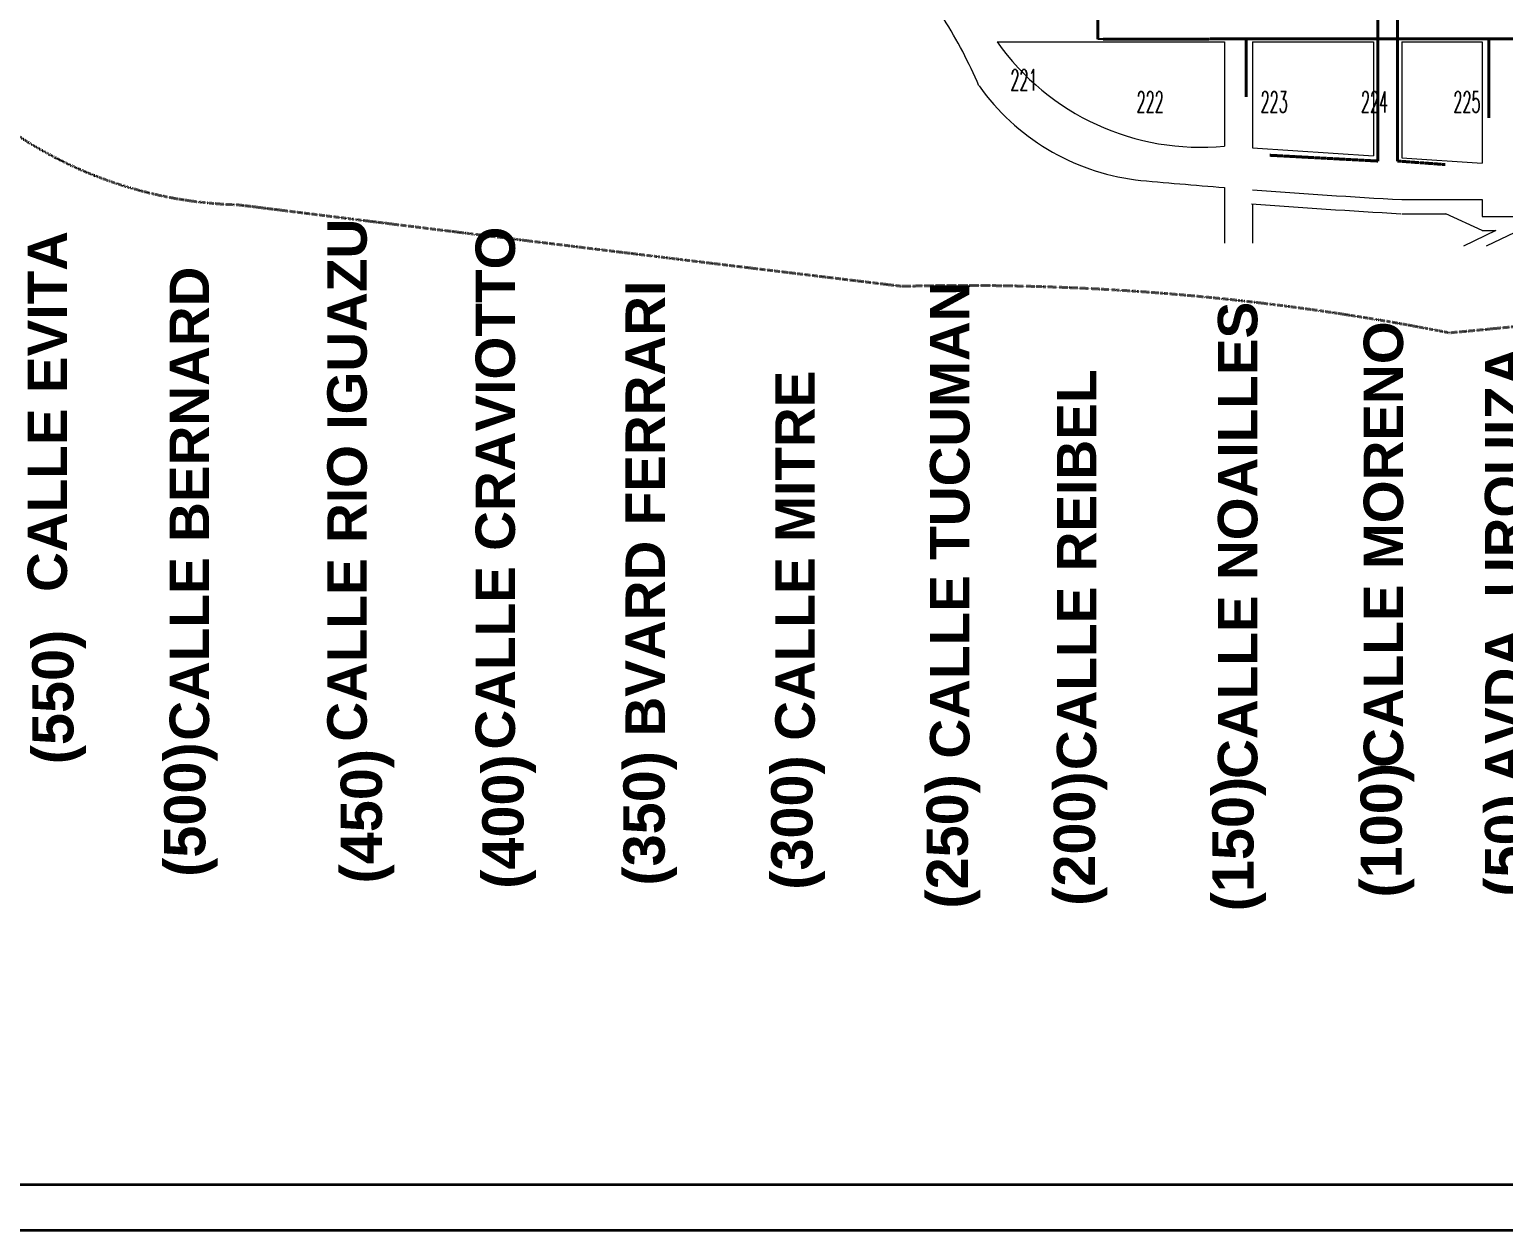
# Model space of a CAD drawing. Header units: millimetres. Extents: x 35648 to 65438, y -2675 to 1559.
# Drawn here: x 61304 to 62351, y -2675 to -1822 of the extents above; entities that cross this region are included whole.
import ezdxf

# ---------------------------------------------------------------- set-up
doc = ezdxf.new("R2010")
doc.units = ezdxf.units.MM
doc.header["$MEASUREMENT"] = 0
for name, pattern in [('DOT', [0.25, 0, -0.25]), ('HIDDEN', [0.375, 0.25, -0.125]), ('TRAZOS2', [9.525, 6.35, -3.175])]:
    doc.linetypes.add(name, pattern=pattern)
for name, color, linetype, lineweight in [('AGUA 2006', 21, 'Continuous', 35), ('GAS_1', 160, 'Continuous', 40), ('GAS_2', 84, 'Continuous', 40), ('Manzanas', 7, 'Continuous', 13)]:
    doc.layers.add(name, color=color, linetype=linetype, lineweight=lineweight)
doc.layers.add('GAS_3', color=21, linetype='TRAZOS2', lineweight=40, true_color=0xffab57)
for name, color, linetype in [('NOMBRES DE CALLES', 7, 'Continuous'), ('Numeros de Manzanas', 7, 'Continuous'), ('Río y Arroyo', 7, 'Continuous')]:
    doc.layers.add(name, color=color, linetype=linetype)
doc.styles.add('ROMANS', font='romans', dxfattribs={"width": 0.5, "height": 50})
doc.styles.add('SANSSERIFBOLD', font='sasb____.pfb', dxfattribs={"height": 130})

msp = doc.modelspace()

# ---------------------------------------------------------------- linework, layer by layer
at = {"layer": 'AGUA 2006', "color": 5, "linetype": 'HIDDEN', "lineweight": -3}
msp.add_line((62066.7, -1828.7), (62062.8, -1828.7), dxfattribs=at)
at = {"layer": 'AGUA 2006', "color": 94}
msp.add_line((65407.6, -2642.8), (59646.9, -2642.8), dxfattribs=at)
msp.add_lwpolyline([(59614.9, 1559.1), (65438.2, 1559.1), (65438.2, -2675.2), (59614.9, -2675.2)], close=True, dxfattribs=at)
at = {"layer": 'GAS_1', "color": 5, "linetype": 'HIDDEN', "lineweight": 40}
for p, q in [((62261.6, -713.5), (62261.6, -1828.7)), ((62062.8, -1828.7), (62062.8, -1601.9)), ((62739.6, -1828.6), (62066.7, -1828.7))]:
    msp.add_line(p, q, dxfattribs=at)
at = {"layer": 'GAS_2', "color": 105, "linetype": 'HIDDEN', "lineweight": 40}
msp.add_line((62275.7, -1177.8), (62275.7, -1836.2), dxfattribs=at)
at = {"layer": 'GAS_3', "color": 31, "linetype": 'HIDDEN', "lineweight": -3, "true_color": 0xffb366}
for p, q in [((62168.2, -1834.1), (62168.2, -1828.7)), ((62340.6, -1832.6), (62340.6, -1828.7))]:
    msp.add_line(p, q, dxfattribs=at)
at = {"layer": 'GAS_3', "color": 31, "linetype": 'HIDDEN', "lineweight": 40, "true_color": 0xffb366}
for p, q in [((62168.2, -1828.7), (62168.2, -1869.9)), ((62261.6, -1828.7), (62261.6, -1915.4)), ((62340.6, -1828.7), (62340.6, -1884.7)), ((62275.7, -1836.2), (62275.7, -1915.4)), ((62261.6, -1915.4), (62185, -1911.3)), ((62275.7, -1915.4), (62309.6, -1917.9))]:
    msp.add_line(p, q, dxfattribs=at)
at = {"layer": 'Manzanas'}
for p, q in [((61991.3, -1830.8), (62152.7, -1830.8)), ((62152.7, -1830.8), (62152.7, -1904.8)), ((62172.7, -1830.8), (62172.7, -1906)), ((62172.7, -1830.8), (62258.7, -1830.8)), ((62258.7, -1830.8), (62258.7, -1911.7)), ((62278.7, -1830.8), (62278.7, -1913)), ((62278.7, -1830.8), (62335.7, -1830.8)), ((62335.7, -1830.8), (62335.7, -1916.8)), ((62172.7, -1906), (62258.7, -1911.7)), ((62278.7, -1913), (62335.7, -1916.8)), ((62152.7, -1934.2), (62152.7, -1973.7)), ((62172.7, -1945.8), (62172.7, -1973.7)), ((62278.7, -1942.8), (62335.7, -1942.8)), ((62335.7, -1942.8), (62335.7, -1954.8)), ((62278.7, -1952.8), (62310, -1952.8)), ((62335.7, -1964.8), (62310, -1952.8)), ((62335.7, -1954.8), (62361.7, -1954.8)), ((62386.7, -1952.8), (62338.6, -1975.9)), ((62345.6, -1964.8), (62322.5, -1975.9)), ((62335.7, -1964.8), (62345.6, -1964.8))]:
    msp.add_line(p, q, dxfattribs=at)
for centre, radius, start, end in [((61664.9, -1995.6), 340.7, 23.078, 32.148), ((62135.9, -1728.4), 177.2, 215.2971, 275.4379), ((62110.5, -1768), 162.1, 215.4326, 262.5664), ((62588.1, 3507), 5458.6, 264.7586, 265.4248), ((62588.1, 3507), 5458.6, 265.6354, 266.7505), ((62588.1, 3507), 5468.6, 265.6354, 266.7505)]:
    msp.add_arc(centre, radius, start, end, dxfattribs=at)
at = {"layer": 'Río y Arroyo', "color": 5, "linetype": 'DOT', "lineweight": 40}
for centre, radius, start, end in [((61459.9, -1648.2), 298.4, 226.2671, 268.5202), ((73213, 91933.6), 94613.9, 262.859478, 263.147211), ((61969.3, -3772), 1768.2, 78.8027, 91.4747), ((61900.3, 2506.3), 4562.4, 275.1847, 277.6875)]:
    msp.add_arc(centre, radius, start, end, dxfattribs=at)

# ---------------------------------------------------------------- texts
at = {"layer": 'NOMBRES DE CALLES', "linetype": 'Continuous', "style": 'SANSSERIFBOLD'}
for s, height, p in [('CALLE EVITA', 28, (61330.6, -2221.5)), ('CALLE RIO IGUAZU', 28, (61543.5, -2327.9)), ('CALLE CRAVIOTTO', 28, (61648.8, -2333.5)), ('CALLE BERNARD', 28, (61431.5, -2327.2)), ('BVARD FERRARI', 28, (61755.3, -2324.2)), ('CALLE TUCUMAN', 28, (61971.6, -2339.9)), ('CALLE NOAILLES', 28, (62176.1, -2354.3)), ('CALLE MORENO', 28, (62279.6, -2346.5)), ('AVDA. URQUIZA', 28, (62365.7, -2357.8)), ('CALLE MITRE', 28, (61861.7, -2327.2)), ('CALLE REIBEL', 28, (62061.7, -2348.1)), ('(550)', 29.3, (61335.2, -2343.9)), ('(500)', 29.3, (61428.9, -2423.9)), ('(450)', 29.3, (61554.3, -2428.6)), ('(400)', 29.3, (61654.9, -2432.4)), ('(350)', 29.3, (61755.1, -2430.1)), ('(300)', 29.3, (61860.1, -2433.1)), ('(100)', 29.3, (62278.7, -2438.6)), ('(250)', 29.3, (61970.5, -2446.5)), ('(200)', 29.3, (62060.8, -2444.5)), ('(150)', 29.3, (62173.4, -2448.4)), ('(50)', 29.3, (62367, -2438))]:
    msp.add_text(s, height=height, rotation=90, dxfattribs=at).set_placement(p)
at = {"layer": 'Numeros de Manzanas', "lineweight": 40, "style": 'ROMANS', "width": 0.5}
for s, p in [('        221', (61956, -1865.3)), ('     222            223         224        225 ', (62062.4, -1880.9))]:
    msp.add_text(s, height=15, dxfattribs=at).set_placement(p)

doc.saveas('drawing.dxf')
